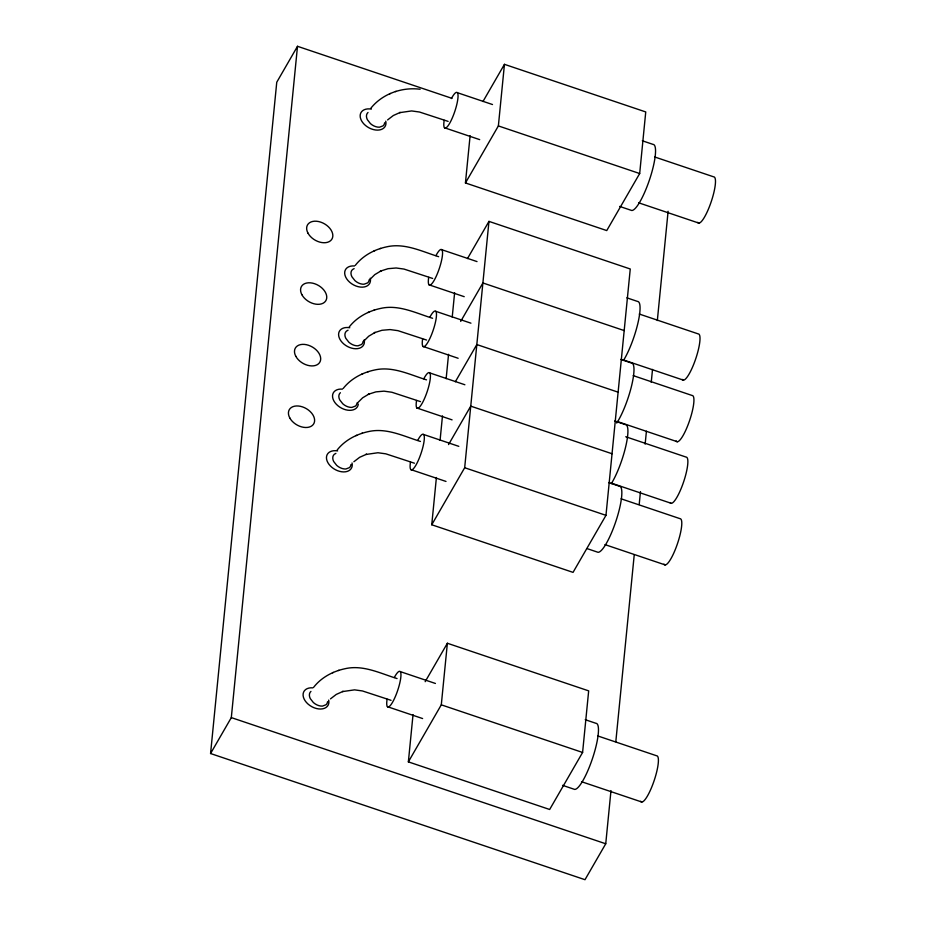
<?xml version="1.0" encoding="UTF-8"?>
<svg xmlns="http://www.w3.org/2000/svg" width="926" height="926" viewBox="0 0 926 926"><rect width="100%" height="100%" fill="white"/><g stroke="black" fill="none" stroke-linecap="round" stroke-linejoin="round"><path stroke-width="1.39" d="M610.986 790.584L605.743 843.771L585 879.7L210.572 753.533L276.758 82.229L297.501 46.3L451.923 98.33M210.572 753.533L231.315 717.604L297.501 46.3M425.173 681.686L447.374 643.257L588.67 690.865L582.593 752.456L549.662 809.486L408.366 761.878L413.031 714.606M467.491 258.574L488.963 221.383L630.259 268.991L605.974 515.342L573.044 572.372L431.748 524.764L436.401 477.503M440.081 440.267L442.478 415.913M446.147 378.676L448.554 354.322M452.224 317.086L454.62 292.743M482.967 101.524L504.45 64.334L645.746 111.942L639.681 173.532L606.75 230.574L465.442 182.954L470.107 135.694M408.366 761.878L441.297 704.836L447.374 643.257M431.748 524.764L464.678 467.734L488.963 221.383M465.442 182.954L498.373 125.924L504.45 64.334M615.813 741.714L634.229 554.836M639.195 504.531L640.468 491.59M645.144 444.156L646.417 431.215M651.244 382.345L652.517 369.405M657.333 320.535L668.109 211.278M460.697 321.403L482.897 282.962L624.193 330.582M455.349 381.755L476.821 344.553L618.117 392.173M448.554 444.584L470.744 406.144L612.051 453.752M370.805 108.284C382.334 93.792 401.942 86.894 420.126 89.243M355.318 265.334C362.969 255.541 374.498 249.43 386.512 246.872C404.569 242.635 421.874 251.502 438.658 256.687M369.775 279.617L374.798 274.617L381.188 270.82L380.331 271.144L388.052 268.69L396.143 267.984L404.014 269.072L432.65 278.448M349.241 326.924C356.892 317.132 368.421 311.02 380.436 308.462C398.504 304.214 415.797 313.092 432.581 318.278M363.71 341.208L368.722 336.207L375.123 332.411L374.266 332.735L381.987 330.281L390.077 329.575L397.949 330.663L426.573 340.039M343.176 388.503C350.827 378.722 362.344 372.611 374.37 370.053C392.427 365.805 409.72 374.683 426.516 379.857M357.633 402.787L362.656 397.798L369.046 394.001L368.189 394.326L375.91 391.872L384.001 391.154L391.872 392.254L420.497 401.629M337.099 450.094C344.75 440.301 356.279 434.19 368.293 431.632C386.35 427.395 403.655 436.262 420.439 441.447M313.717 687.208C321.368 677.415 332.897 671.304 344.923 668.746C362.98 664.498 380.273 673.376 397.057 678.561M387.577 119.94L393.342 115.507L400.24 112.416L399.592 112.659L411.63 110.935L419.501 112.023L448.126 121.399M353.871 461.75L359.635 457.317L366.546 454.226L365.897 454.469L377.935 452.745L385.806 453.833L414.431 463.208M330.489 698.864L336.254 694.431L343.164 691.34L342.516 691.583L354.554 689.858L362.425 690.946L391.05 700.322M354.114 268.621L352.528 269.535A10.418 6.771 35.1 0 0 351.88 276.724L354.959 280.659A9.989 6.494 35.1 0 0 364.034 284.224L367.599 282.905A10.418 6.771 35.1 0 0 369.138 279.791M348.037 330.2L346.463 331.126A10.418 6.771 35.1 0 0 345.803 338.314L348.882 342.25A9.989 6.494 35.1 0 0 357.957 345.815L361.522 344.495A10.418 6.771 35.1 0 0 363.073 341.381M335.895 453.381L334.321 454.296A10.418 6.771 35.1 0 0 333.661 461.484L336.74 465.419A9.989 6.494 35.1 0 0 345.815 468.996L349.38 467.665A10.418 6.771 35.1 0 0 350.931 464.551M389.58 93.827L390.436 93.503M395.448 91.593L396.085 91.35M374.092 250.877L374.949 250.552M379.961 248.643L380.609 248.399M368.016 312.467L368.872 312.143M373.884 310.233L374.532 309.99M361.95 374.046L362.807 373.722M367.819 371.812L368.455 371.569M355.873 435.637L356.73 435.313M361.742 433.403L362.39 433.16M332.503 672.751L333.348 672.426M338.36 670.517L339.009 670.274M642.308 140.775L653.038 144.387A34.783 7.489 -71.4 0 1 650.121 177.873A34.783 7.489 -71.4 0 1 631.706 210.48L619.633 206.417M654.751 156.992L713.645 176.831A24.342 5.243 -71.4 0 1 710.798 202.921A24.342 5.243 -71.4 0 1 697.706 222.333M457.328 92.681L492.505 104.534M498.373 125.924L639.681 173.532M444.515 127.776L479.691 139.629M638.627 202.794L698.898 223.108M626.833 297.825L637.551 301.436A34.783 7.489 -71.4 0 1 637.748 323.868A34.783 7.489 -71.4 0 1 623.476 360.434M639.276 314.041L698.169 333.881A24.342 5.243 -71.4 0 1 695.322 359.971A24.342 5.243 -71.4 0 1 682.231 379.382M441.841 249.731L477.017 261.583M429.039 284.826L464.215 296.679M623.14 359.844L683.411 380.146M620.756 359.415L631.486 363.027A34.783 7.489 -71.4 0 1 631.474 386.281A34.783 7.489 -71.4 0 1 616.739 423.066M633.199 375.62L692.092 395.471A24.342 5.243 -71.4 0 1 689.245 421.561A24.342 5.243 -71.4 0 1 676.154 440.961M435.764 311.321L470.94 323.174M422.962 346.417L458.139 358.269M617.075 421.434L677.334 441.737M614.679 420.994L625.409 424.617A34.783 7.489 -71.4 0 1 625.606 447.038A34.783 7.489 -71.4 0 1 611.334 483.615M625.756 436.748L686.027 457.062A24.342 5.243 -71.4 0 1 683.18 483.152A24.342 5.243 -71.4 0 1 670.077 502.552M429.699 372.9L464.875 384.753M416.885 408.007L452.073 419.86M610.998 483.013L671.269 503.327M608.613 482.585L619.344 486.196A34.783 7.489 -71.4 0 1 616.415 519.683A34.783 7.489 -71.4 0 1 597.999 552.29L587.281 548.678M621.057 498.801L679.95 518.641A24.342 5.243 -71.4 0 1 677.103 544.731A24.342 5.243 -71.4 0 1 664.011 564.142M423.622 434.491L458.798 446.344M464.678 467.734L605.974 515.342M410.82 469.586L445.996 481.439M604.933 544.604L665.192 564.918M585.232 719.699L595.962 723.31A34.783 7.489 -71.4 0 1 593.045 756.797A34.783 7.489 -71.4 0 1 574.629 789.403L562.557 785.329M597.675 735.915L656.569 755.755A24.342 5.243 -71.4 0 1 653.721 781.845A24.342 5.243 -71.4 0 1 640.63 801.256M400.24 671.605L435.417 683.457M441.297 704.836L582.593 752.456M387.438 706.7L422.615 718.553M581.551 781.718L641.811 802.02M231.315 717.604L605.743 843.771M352.042 462.977A13.913 9.272 30 0 1 341.544 471.751A13.913 9.272 30 0 1 326.6 459.238A13.913 9.272 30 0 1 337.631 450.916M358.304 404.049A13.913 9.272 30 0 1 345.838 409.813A13.913 9.272 30 0 1 332.642 397.485A13.913 9.272 30 0 1 342.354 389.14M364.196 339.807A13.913 9.272 30 0 1 353.686 348.581A13.913 9.272 30 0 1 338.742 336.069A13.913 9.272 30 0 1 349.785 327.735M370.261 278.217A13.913 9.272 30 0 1 360.214 287.06A13.913 9.272 30 0 1 344.993 275.23A13.913 9.272 30 0 1 354.496 265.97M328.672 700.091A13.913 9.272 30 0 1 318.613 708.922A13.913 9.272 30 0 1 303.392 697.104A13.913 9.272 30 0 1 312.895 687.844M385.748 121.167A13.913 9.272 30 0 1 375.25 129.953A13.913 9.272 30 0 1 360.307 117.428A13.913 9.272 30 0 1 371.338 109.106M451.413 98.573A18.798 4.051 -71.4 0 1 457.965 97.762A18.798 4.051 -71.4 0 1 449.203 124.061A18.798 4.051 -71.4 0 1 444.179 120.287M368.016 112.486A10.418 6.771 35.1 0 0 367.356 119.674L370.435 123.609A9.989 6.494 35.1 0 0 379.521 127.186L383.086 125.855A10.418 6.771 35.1 0 0 384.626 122.741M394.337 677.496A18.798 4.051 -71.4 0 1 400.877 676.686A18.798 4.051 -71.4 0 1 392.115 702.984A18.798 4.051 -71.4 0 1 387.103 699.211M310.939 691.409A10.418 6.771 35.1 0 0 310.279 698.598L313.358 702.533A9.989 6.494 35.1 0 0 322.445 706.098L325.998 704.779A10.418 6.771 35.1 0 0 327.549 701.665M435.938 255.622A18.798 4.051 -71.4 0 1 442.478 254.812A18.798 4.051 -71.4 0 1 433.715 281.11A18.798 4.051 -71.4 0 1 428.703 277.337M429.861 317.213A18.798 4.051 -71.4 0 1 436.401 316.403A18.798 4.051 -71.4 0 1 427.638 342.689A18.798 4.051 -71.4 0 1 422.626 338.928M423.784 378.803A18.798 4.051 -71.4 0 1 430.335 377.982A18.798 4.051 -71.4 0 1 421.573 404.28A18.798 4.051 -71.4 0 1 416.55 400.507M340.386 392.717A10.418 6.771 35.1 0 0 339.726 399.893L342.817 403.829A9.989 6.494 35.1 0 0 351.892 407.405L355.457 406.074A10.418 6.771 35.1 0 0 356.996 402.96M417.719 440.382A18.798 4.051 -71.4 0 1 424.258 439.572A18.798 4.051 -71.4 0 1 415.496 465.871A18.798 4.051 -71.4 0 1 410.484 462.097M301.864 294.665A14.121 9.41 30 0 0 324.494 302.293A14.121 9.41 30 0 0 314.632 283.715A14.121 9.41 30 0 0 301.864 294.665M295.788 356.255A14.121 9.41 30 0 0 318.428 363.872A14.121 9.41 30 0 0 308.566 345.294A14.121 9.41 30 0 0 295.788 356.255M307.941 233.074A14.121 9.41 30 0 0 330.57 240.702A14.121 9.41 30 0 0 320.709 222.124A14.121 9.41 30 0 0 307.941 233.074M289.722 417.834A14.121 9.41 30 0 0 312.351 425.462A14.121 9.41 30 0 0 302.489 406.884A14.121 9.41 30 0 0 289.722 417.834"/></g></svg>
